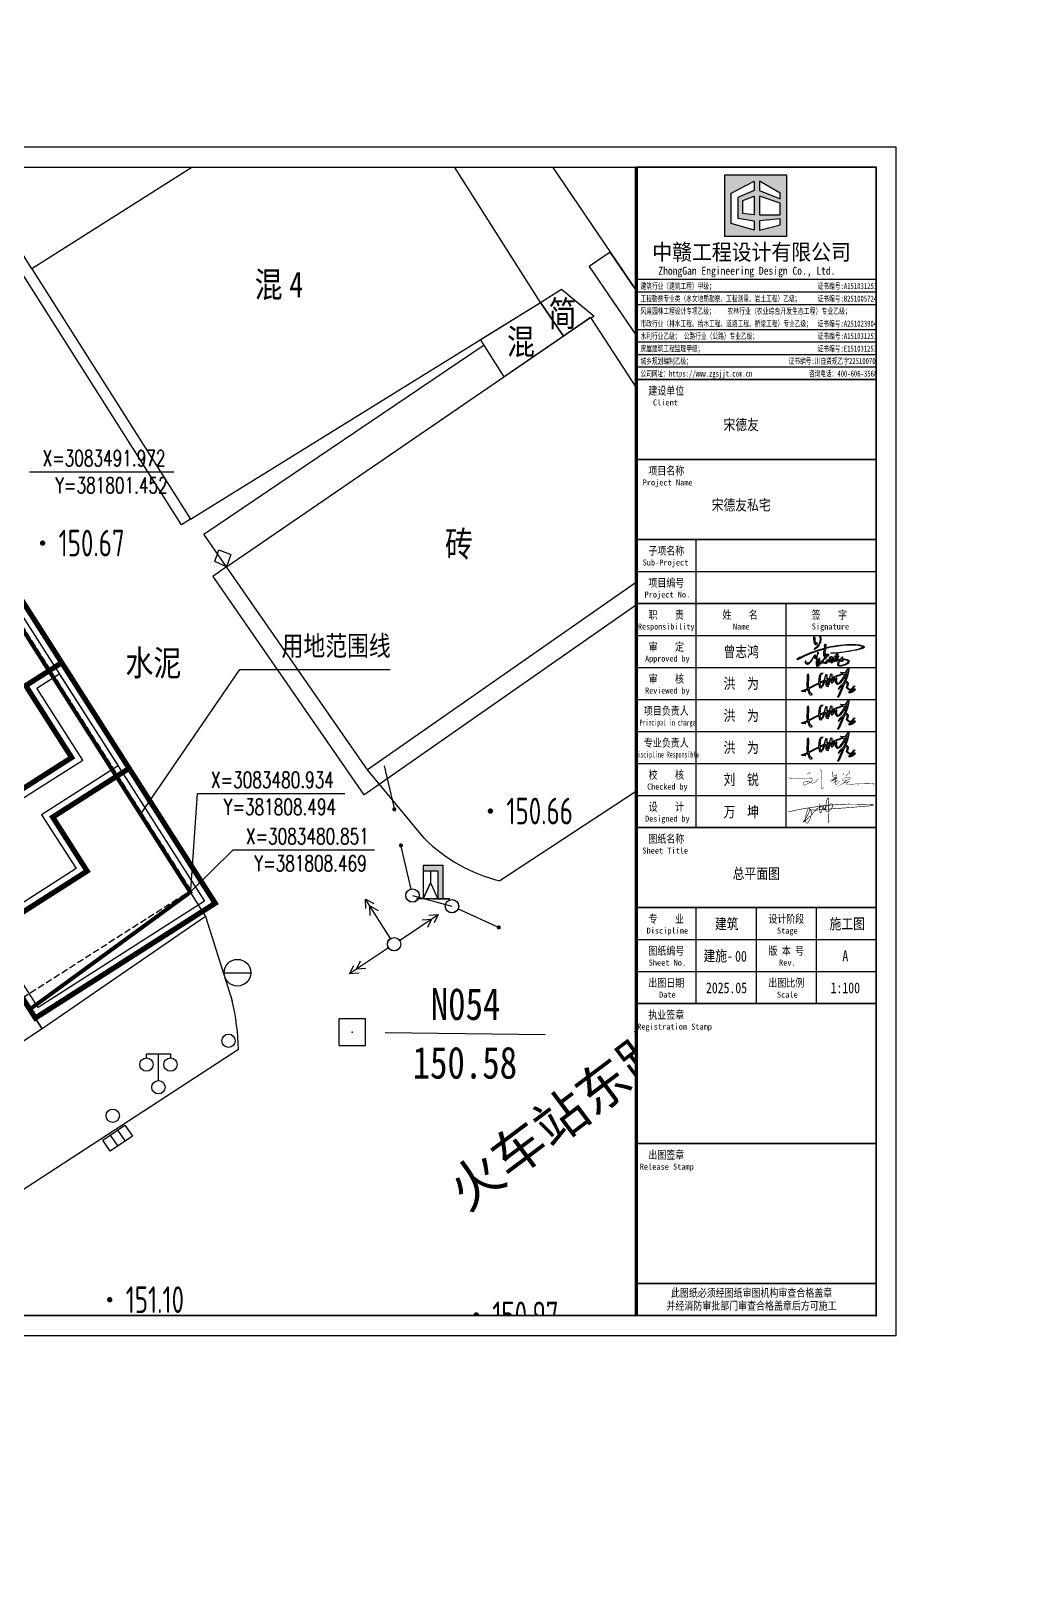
# Model space of a CAD drawing. Extents: x 522289 to 1051641, y 88514 to 354674.
# Drawn here: x 832480 to 869252, y 267593 to 325308 of the extents above; entities that cross this region are included whole.
import ezdxf
from ezdxf.enums import TextEntityAlignment as Align
from ezdxf.xclip import XClip

# ---------------------------------------------------------------- set-up
doc = ezdxf.new("R2010")
doc.units = 0
doc.header["$LTSCALE"] = 1000
doc.header["$MEASUREMENT"] = 0
for name, pattern in [('DASH', [0.35, 0.25, -0.1]), ('GEN7A', [6875, 4750, -875, 375, -875]), ('X39', [3, 2.5, -0.5]), ('X5', [3, 2, -1])]:
    doc.linetypes.add(name, pattern=pattern)
doc.layers.get('0').update_dxf_attribs({"linetype": 'CONTINUOUS'})
for name, color, linetype in [('_0', 7, 'CONTINUOUS'), ('DIM_COOR', 3, 'CONTINUOUS'), ('DLDW', 7, 'CONTINUOUS'), ('DLSS', 4, 'CONTINUOUS'), ('GCD', 1, 'CONTINUOUS'), ('GXYZ', 2, 'CONTINUOUS'), ('JMD', 7, 'CONTINUOUS'), ('KZD', 1, 'CONTINUOUS'), ('P-图框', 7, 'CONTINUOUS'), ('ZBTZ', 7, 'CONTINUOUS'), ('中赣LOGO', 7, 'CONTINUOUS'), ('图框字', 3, 'CONTINUOUS'), ('曾志鸿签名', 154, 'CONTINUOUS')]:
    doc.layers.add(name, color=color, linetype=linetype)
doc.layers.add('ASSIST', color=7, linetype='CONTINUOUS', plot=False)
doc.styles.add('_TCH_DIM', font='simplex.shx', dxfattribs={"bigfont": 'gbcbig.shx'})
doc.styles.add('HZ', font='NSimSun.ttf', dxfattribs={"width": 0.8})
doc.styles.get("Standard").update_dxf_attribs({"font": 'GBENOR', "bigfont": 'GBCBIG'})
doc.styles.add('STYLE-ARIAL', font='NSimSun.ttf')
doc.styles.add('图签', font='宋体.ttf', dxfattribs={"width": 0.66})
doc.styles.add('等线体', font='simhei_0.ttf')
doc.styles.add('黑体', font='simhei_0.ttf', dxfattribs={"height": 100})

# ---------------------------------------------------------------- blocks, each defined once
blk = doc.blocks.new('A$C4D6B4A49')
at = {"layer": '_0', "const_width": 200}
for points in [[(100, 564), (100, 14564), (8100, 14564), (8100, 564)], [(4700, 8064), (6500, 8064), (6500, 11264), (8100, 11264), (8100, 6564), (4700, 6564), (4700, 4164), (100, 4164), (100, 8064)]]:
    blk.add_lwpolyline(points, close=True, dxfattribs=at)
at = {"layer": '_0', "color": 8, "linetype": 'DASH'}
blk.add_lwpolyline([(7600, 1464), (7600, 14564), (100, 14564), (100, 1464)], close=True, dxfattribs=at)
at = {"layer": '_0'}
for points in [[(400, 844), (400, 14264), (7800, 14264), (7800, 844)], [(4700, 7764), (6800, 7764), (6800, 10964), (7800, 10964), (7800, 6864), (4400, 6864), (4400, 4464), (400, 4464), (400, 7764)]]:
    blk.add_lwpolyline(points, close=True, dxfattribs=at)
blk = doc.blocks.new('gc097')
for p, q in [((-0.9, 2.2), (-0.9, 2.5)), ((-0.9, 2.5), (0.9, 2.5)), ((0, 0.5), (0, 2.5)), ((0.9, 2.5), (0.9, 2.2))]:
    blk.add_line(p, q)
for centre in [(-0.9, 1.7), (0.9, 1.7), (0, 0)]:
    blk.add_circle(centre, 0.5)
blk = doc.blocks.new('gc170')
at = {"linetype": 'Continuous'}
blk.add_circle((0, 0), 0.5, dxfattribs=at)
blk = doc.blocks.new('GC200')
at = {"linetype": 'Continuous', "const_width": 0.2, "flags": 128}
blk.add_lwpolyline([(-0.1, 0, 1), (0.1, 0, 1)], format="xyb", close=True, dxfattribs=at)
blk = doc.blocks.new('A$C44EF30FA')
at = {"linetype": 'Continuous'}
blk.add_hatch(color=256, dxfattribs=at).paths.add_polyline_path([(-0.75, 2.5), (-0.75, 2.1), (0.35, 2.1), (0.35, 0), (0.75, 0), (0.75, 2.5)])
blk.add_lwpolyline([(-0.75, 2.5), (-0.75, 2.1), (0.35, 2.1), (0.35, 0), (0.75, 0), (0.75, 2.5)], close=True)
for points in [[(0, 0), (0.75, 0), (0.75, 2.5), (-0.75, 2.5), (-0.75, 0)], [(-0.2, 2.1), (-0.2, 1.2), (-0.75, 0), (-0.2, 1.2), (0.35, 0)], [(0, 0), (1.25, 0), (-1.25, 0)]]:
    blk.add_lwpolyline(points)
blk = doc.blocks.new('122')
at = {"color": 251, "linetype": 'Continuous'}
for p, q in [((381815.744, 3083485.592, 0.695), (381816.139, 3083483.887, 0.695)), ((381816.75, 3083480.972, 151.14), (381816.355, 3083482.677, 151.14)), ((381815.977, 3083479.117, 0.695), (381815.044, 3083480.598, 0.695)), ((381816.318, 3083479.045, 0.695), (381817.773, 3083480.017, 0.695)), ((381818.514, 3083480.226, 151.14), (381820.108, 3083479.503, 151.14)), ((381815.903, 3083478.767, 0.695), (381814.447, 3083477.795, 0.695))]:
    blk.add_line(p, q, dxfattribs=at)
at = {"color": 251}
for p, q in [((381809.739, 3083477.837, 151.149), (381810.739, 3083477.837, 151.149)), ((381815.036, 3083476.105, 151.276), (381814.036, 3083476.105, 151.276)), ((381814.036, 3083476.105, 151.276), (381814.036, 3083475.105, 151.276)), ((381815.036, 3083475.105, 151.276), (381815.036, 3083476.105, 151.276)), ((381814.036, 3083475.105, 151.276), (381815.036, 3083475.105, 151.276)), ((381805.191, 3083471.559, 151.175), (381806.02, 3083472.119, 151.175)), ((381805.742, 3083471.932, 151.175), (381806.022, 3083471.518, 151.175)), ((381806.02, 3083472.119, 151.175), (381806.3, 3083471.705, 151.175)), ((381805.471, 3083471.145, 151.175), (381805.191, 3083471.559, 151.175)), ((381805.469, 3083471.747, 151.175), (381805.749, 3083471.333, 151.175)), ((381806.3, 3083471.705, 151.175), (381805.471, 3083471.145, 151.175))]:
    blk.add_line(p, q, dxfattribs=at)
at = {"color": 251, "linetype": 'Continuous', "const_width": 0.075, "flags": 128}
for points in [[(381816.113, 3083483.997, 1), (381816.13, 3083483.924, 1)], [(381816.38, 3083482.567, 1), (381816.363, 3083482.641, 1)], [(381820.005, 3083479.55, 1), (381820.074, 3083479.519, 1)]]:
    blk.add_lwpolyline(points, format="xyb", close=True, dxfattribs=at)
at = {"color": 251, "linetype": 'Continuous', "flags": 128}
for points in [[(381815.058, 3083480.245), (381815.044, 3083480.598), (381815.357, 3083480.433)], [(381815.222, 3083479.984), (381815.209, 3083480.337), (381815.521, 3083480.173)], [(381817.42, 3083479.994), (381817.773, 3083480.017), (381817.617, 3083479.7)], [(381817.164, 3083479.823), (381817.517, 3083479.846), (381817.361, 3083479.529)], [(381815.056, 3083477.989), (381814.703, 3083477.966), (381814.86, 3083478.283)], [(381814.8, 3083477.818), (381814.447, 3083477.795), (381814.604, 3083478.112)]]:
    blk.add_lwpolyline(points, dxfattribs=at)
at = {"color": 251, "linetype": 'Continuous'}
for centre in [(381816.806, 3083480.729, 151.14), (381818.286, 3083480.329, 151.14), (381816.111, 3083478.906, 0.695), (381816.116, 3083478.904, 151.159)]:
    blk.add_circle(centre, 0.25, dxfattribs=at)
at = {"color": 251}
blk.add_circle((381810.239, 3083477.837, 151.149), 0.5, dxfattribs=at)
at = {"color": 251, "linetype": 'Continuous'}
for centre in [(381816.801, 3083480.73), (381818.281, 3083480.331)]:
    blk.add_ellipse(centre, major_axis=(-0.177, 0.177), ratio=1, start_param=3.926991, end_param=10.210176, dxfattribs=at)
at = {"color": 251}
blk.add_point((381814.536, 3083475.605, 151.276), dxfattribs=at)
at = {"layer": 'ASSIST', "color": 251, "linetype": 'Continuous', "elevation": 150.445, "flags": 128}
blk.add_lwpolyline([(381816.801, 3083480.73), (381818.281, 3083480.331)], dxfattribs=at)
at = {"layer": 'DLSS', "color": 251, "linetype": 'Continuous'}
for p, q in [((381839.26, 3083493.885, 0.992), (381820.084, 3083481.277, 0.992)), ((381817.249, 3083482.863, 0.992), (381815.119, 3083485.447, 0.992)), ((381809.038, 3083479.948), (381810.038, 3083476.779)), ((381810.28, 3083474.952), (381757.699, 3083440.795))]:
    blk.add_line(p, q, dxfattribs=at)
for centre, radius, start, end in [((381821.587, 3083487.291, 0.992), 6.198, 225.59134, 255.97196), ((381801.733, 3083474.749), 8.55, 1.36302, 13.73609)]:
    blk.add_arc(centre, radius, start, end, dxfattribs=at)
at = {"layer": 'GXYZ', "color": 251, "linetype": 'Continuous'}
for p, q in [((381817.042, 3083480.665, 150.445), (381818.04, 3083480.396, 150.445)), ((381817.043, 3083480.665), (381818.04, 3083480.396))]:
    blk.add_line(p, q, dxfattribs=at)
at = {"layer": 'JMD', "color": 251, "linetype": 'Continuous', "flags": 128}
blk.add_lwpolyline([(381812.874, 3083540.941), (381803.925, 3083534.898), (381830.931, 3083494.91), (381839.146, 3083500.493), (381836.932, 3083503.752), (381837.656, 3083504.245)], close=True, dxfattribs=at)
at = {"layer": 'JMD', "color": 251, "linetype": 'Continuous', "elevation": 0.992, "flags": 128}
for points in [[(381798.598, 3083510.438), (381811.739, 3083518.531), (381813.772, 3083515.354), (381800.673, 3083507.194)], [(381800.673, 3083507.194), (381813.748, 3083515.34), (381815.555, 3083512.492), (381802.524, 3083504.223)], [(381802.524, 3083504.223), (381808.481, 3083494.834), (381821.599, 3083502.967), (381815.555, 3083512.492)], [(381821.599, 3083502.967), (381822.39, 3083503.457), (381823.613, 3083502.446), (381823.501, 3083502.373), (381823.486, 3083502.395), (381822.467, 3083501.698)], [(381820.244, 3083500.177), (381819.359, 3083501.578), (381821.599, 3083502.967), (381822.467, 3083501.698)], [(381828.452, 3083494.747), (381815.119, 3083485.447), (381809.831, 3083493.054), (381823.486, 3083502.395)], [(381809.831, 3083493.054), (381809.396, 3083493.254), (381809.541, 3083493.696), (381809.99, 3083493.514)]]:
    blk.add_lwpolyline(points, close=True, dxfattribs=at)
at = {"layer": 'JMD', "color": 251, "linetype": 'X5', "flags": 128}
for points in [[(381808.481, 3083494.834), (381808.141, 3083494.623), (381794.161, 3083516.664)], [(381809.831, 3083493.054), (381809.314, 3083492.696), (381814.978, 3083484.502), (381828.443, 3083493.913)], [(381808.469, 3083480.851), (381809.038, 3083479.948), (381802.911, 3083475.729), (381802.443, 3083476.475)], [(381802.443, 3083476.475), (381802.911, 3083475.729), (381784.578, 3083463.636), (381783.984, 3083464.582)]]:
    blk.add_lwpolyline(points, dxfattribs=at)
at = {"layer": 'JMD', "color": 251, "linetype": 'X39', "flags": 128}
blk.add_lwpolyline([(381824.217, 3083504.851), (381823.429, 3083504.318), (381826.193, 3083500.259), (381825.351, 3083499.686), (381829.34, 3083493.83), (381830.931, 3083494.91)], close=True, dxfattribs=at)
at = {"layer": 'JMD', "color": 251, "linetype": 'X5', "elevation": 0.992, "flags": 128}
blk.add_lwpolyline([(381809.831, 3083493.054), (381808.978, 3083494.281), (381819.488, 3083501.374)], dxfattribs=at)
at = {"layer": 'KZD', "color": 251, "linetype": 'Continuous'}
blk.add_line((381815.781, 3083475.592, 0.695), (381821.782, 3083475.518, 0.695), dxfattribs=at)
at = {"color": 251, "linetype": 'Continuous', "xscale": 0.5, "yscale": 0.5}
blk.add_blockref('A$C44EF30FA', (381817.574, 3083480.6, 0.695), dxfattribs=at)
at = {"layer": 'DLDW', "color": 251, "linetype": 'Continuous', "xscale": 0.5, "yscale": 0.5}
blk.add_blockref('gc097', (381807.276, 3083473.541, 0.695), dxfattribs=at)
at = {"layer": 'GCD', "color": 251, "linetype": 'Continuous'}
ref = blk.add_blockref('GC200', (381802.931, 3083493.943, 150.671), dxfattribs=dict(at, xscale=0.5, yscale=0.5, zscale=0.5))
ref.add_attrib('height', '150.67', dxfattribs={"linetype": 'Continuous', "height": 1, "width": 0.8}).set_placement((381803.531, 3083493.943, 150.671), align=Align.MIDDLE_LEFT)
ref = blk.add_blockref('GC200', (381819.727, 3083483.896, 150.66), dxfattribs=dict(at, xscale=0.5, yscale=0.5, zscale=0.5))
ref.add_attrib('height', '150.66', dxfattribs={"linetype": 'Continuous', "height": 1, "width": 0.8}).set_placement((381820.327, 3083483.896, 150.66), align=Align.MIDDLE_LEFT)
ref = blk.add_blockref('GC200', (381805.448, 3083465.578, 151.1), dxfattribs=dict(at, xscale=0.5, yscale=0.5, zscale=0.5))
ref.add_attrib('height', '151.10', dxfattribs={"linetype": 'Continuous', "height": 1, "width": 0.8}).set_placement((381806.048, 3083465.578, 151.1), align=Align.MIDDLE_LEFT)
ref = blk.add_blockref('GC200', (381819.199, 3083465.006, 150.968), dxfattribs=dict(at, xscale=0.5, yscale=0.5, zscale=0.5))
ref.add_attrib('height', '150.97', dxfattribs={"linetype": 'Continuous', "height": 1, "width": 0.8}).set_placement((381819.799, 3083465.006, 150.968), align=Align.MIDDLE_LEFT)
at = {"layer": 'ZBTZ', "color": 251, "linetype": 'Continuous', "xscale": 0.5000000000775056, "yscale": 0.5000000000775056, "zscale": 0.5000000000775056, "rotation": 213.6455488050855}
for p in [(381809.903, 3083475.284, 0.695), (381805.559, 3083472.474, 0.695)]:
    blk.add_blockref('gc170', p, dxfattribs=at)
at = {"layer": 'DLSS', "color": 251, "linetype": 'Continuous', "style": 'HZ', "width": 0.8}
for s, p in [('混', (381811.931, 3083503.639)), ('混', (381821.395, 3083501.497)), ('砖', (381819.072, 3083493.91))]:
    blk.add_text(s, height=0.96, dxfattribs=at).set_placement(p, align=Align.MIDDLE_RIGHT)
blk.add_text('4', height=0.96, dxfattribs=at).set_placement((381812.181, 3083503.639), align=Align.MIDDLE_LEFT)
for s, p in [('简', (381822.43, 3083502.566)), ('水泥', (381807.086, 3083489.465, 54.303))]:
    blk.add_text(s, height=0.96, dxfattribs=at).set_placement(p, align=Align.MIDDLE)
at = {"layer": 'DLSS', "color": 251, "linetype": 'Continuous', "style": '等线体'}
blk.add_text('火车站东路', height=1.45, rotation=36.88219, dxfattribs=at).set_placement((381822.34, 3083472.428, 150.841), align=Align.MIDDLE)
at = {"layer": 'KZD', "color": 251, "linetype": 'Continuous', "style": 'HZ', "width": 0.8}
for s, p in [('N054', (381818.795, 3083476.655, 0.695)), ('150.58', (381818.768, 3083474.455, 0.695))]:
    blk.add_text(s, height=1.2, dxfattribs=at).set_placement(p, align=Align.MIDDLE)
blk = doc.blocks.new('中赣设计')
at = {"layer": '中赣LOGO'}
h = blk.add_hatch(color=256, dxfattribs=at)
h.dxf.hatch_style = 1
h.paths.add_polyline_path([(355563.01, 340.95), (355563.01, 319.81), (355584.16, 319.81), (355584.16, 340.95)])
h.paths.add_polyline_path([(355581.97, 334.69), (355581.97, 332.68), (355574.81, 335.58), (355574.81, 338.73)], flags=16)
h.paths.add_polyline_path([(355581.97, 331.28), (355581.97, 327.26), (355574.81, 327.26), (355574.81, 333.64)], flags=16)
h.paths.add_polyline_path([(355573.04, 335.58), (355567.39, 333.12), (355567.39, 326.13), (355573.08, 325.21), (355573.08, 321.94), (355565.12, 324.21), (355565.12, 334.7), (355573.04, 338.73)], flags=16)
h.paths.add_polyline_path([(355573.08, 333.64), (355573.08, 327.26), (355569.1, 327.7), (355569.1, 332.14)], flags=16)
h.paths.add_polyline_path([(355581.97, 325.85), (355581.97, 323.77), (355574.81, 321.94), (355574.81, 325.21)], flags=16)
blk.add_lwpolyline([(355563.01, 340.95), (355584.16, 340.95), (355584.16, 319.81), (355563.01, 319.81)], close=True, dxfattribs=at)
for points in [[(355573.04, 338.73), (355573.04, 335.58), (355567.39, 333.12), (355567.39, 326.13), (355573.08, 325.21), (355573.08, 321.94), (355565.12, 324.21), (355565.12, 334.7), (355573.04, 338.73)], [(355574.81, 338.73), (355574.81, 335.58), (355581.97, 332.68), (355581.97, 334.69), (355574.81, 338.73)], [(355573.08, 333.64), (355573.08, 327.26), (355569.1, 327.7), (355569.1, 332.14), (355573.08, 333.64)], [(355574.81, 333.64), (355574.81, 327.26), (355581.97, 327.26), (355581.97, 331.28), (355574.81, 333.64)], [(355574.81, 325.21), (355574.81, 321.94), (355581.97, 323.77), (355581.97, 325.85), (355574.81, 325.21)]]:
    blk.add_lwpolyline(points, dxfattribs=at)
blk = doc.blocks.new('A$C0910a4f4')
at = {"layer": '曾志鸿签名'}
h = blk.add_hatch(color=7, dxfattribs=at)
h.paths.add_polyline_path([(376, 80), (328, 72), (275, 63), (219, 54), (156, 40), (103, 25), (85, 23), (91, 75), (92, 103), (89, 112), (81, 114), (75, 114), (72, 110), (61, 76), (57, 64), (63, 65), (70, 80), (70, 61), (65, 35), (61, 18), (0, 0), (-54, -19), (-128, -43), (-210, -70), (-324, -113), (-417, -153), (-504, -193), (-534, -208), (-550, -215), (-538, -199), (-561, -211), (-582, -219), (-597, -232), (-612, -243), (-624, -252), (-625, -260), (-616, -269), (-606, -269), (-599, -267), (-580, -257), (-533, -234), (-459, -197), (-380, -158), (-303, -126), (-195, -88), (-124, -60), (-64, -41), (-34, -32), (18, -16), (60, -6), (55, -38), (48, -85), (44, -135), (42, -160), (41, -174), (51, -187), (56, -191), (70, -192), (86, -192), (96, -189), (74, -217), (43, -257), (22, -286), (-10, -330), (-24, -344), (-27, -350), (-31, -359), (-34, -361), (-37, -366), (-38, -372), (-41, -377), (-40, -380), (-38, -381), (-32, -381), (-29, -380), (-27, -376), (-25, -371), (-19, -367), (-16, -365), (-11, -358), (-6, -353), (-2, -349), (6, -351), (14, -353), (25, -355), (38, -359), (51, -364), (79, -369), (90, -369), (104, -370), (108, -368), (112, -362), (116, -354), (121, -343), (126, -327), (137, -307), (141, -303), (146, -305), (151, -309), (155, -315), (164, -323), (169, -329), (174, -333), (177, -335), (183, -335), (186, -330), (193, -322), (207, -311), (214, -306), (218, -300), (225, -285), (228, -275), (225, -268), (221, -268), (213, -273), (210, -278), (207, -286), (206, -291), (202, -297), (194, -301), (189, -294), (188, -288), (190, -278), (192, -267), (195, -258), (200, -247), (205, -235), (207, -230), (210, -222), (214, -217), (217, -212), (224, -208), (231, -205), (236, -204), (246, -210), (249, -213), (254, -218), (257, -222), (257, -226), (259, -242), (248, -255), (243, -278), (235, -293), (235, -301), (237, -334), (237, -344), (228, -339), (227, -345), (232, -357), (236, -362), (242, -362), (245, -354), (267, -315), (271, -303), (277, -287), (281, -270), (298, -236), (297, -257), (294, -274), (291, -293), (288, -308), (289, -316), (293, -324), (300, -326), (303, -326), (307, -320), (323, -284), (331, -254), (346, -214), (351, -201), (354, -191), (355, -188), (358, -181), (360, -179), (359, -185), (357, -189), (358, -193), (357, -196), (360, -199), (362, -202), (367, -205), (372, -205), (377, -204), (380, -202), (383, -197), (387, -195), (388, -198), (386, -202), (385, -205), (381, -212), (380, -217), (376, -220), (370, -222), (369, -226), (367, -233), (365, -236), (362, -239), (360, -245), (359, -251), (361, -256), (363, -260), (360, -271), (356, -280), (352, -288), (348, -296), (343, -303), (342, -310), (345, -315), (349, -318), (352, -320), (361, -319), (365, -317), (367, -314), (387, -303), (400, -297), (413, -292), (433, -286), (446, -283), (450, -283), (441, -293), (436, -301), (423, -317), (411, -334), (406, -342), (394, -373), (390, -396), (390, -406), (396, -418), (406, -425), (419, -430), (433, -434), (443, -435), (470, -433), (512, -423), (554, -412), (586, -401), (616, -388), (642, -376), (660, -356), (663, -347), (673, -329), (677, -315), (678, -310), (678, -306), (675, -300), (658, -284), (631, -269), (597, -259), (575, -256), (546, -252), (520, -255), (502, -258), (501, -252), (506, -234), (509, -210), (509, -202), (503, -199), (500, -205), (499, -213), (494, -216), (492, -217), (489, -220), (479, -242), (471, -260), (462, -260), (452, -263), (445, -264), (438, -266), (415, -270), (398, -276), (388, -279), (382, -281), (380, -279), (382, -274), (386, -266), (392, -249), (396, -234), (404, -217), (410, -201), (412, -191), (411, -185), (405, -179), (402, -177), (397, -176), (388, -177), (385, -177), (386, -173), (391, -156), (392, -147), (392, -142), (392, -134), (390, -132), (388, -130), (385, -128), (381, -127), (378, -127), (371, -133), (355, -158), (344, -178), (339, -187), (334, -193), (334, -190), (334, -187), (332, -185), (328, -182), (326, -181), (321, -180), (318, -181), (315, -183), (300, -201), (287, -220), (270, -253), (259, -284), (252, -306), (248, -308), (247, -305), (247, -301), (251, -288), (253, -276), (259, -260), (265, -251), (271, -234), (270, -219), (261, -208), (251, -199), (238, -193), (224, -195), (208, -202), (199, -209), (189, -231), (176, -287), (174, -301), (168, -305), (162, -302), (153, -289), (152, -284), (151, -277), (147, -274), (140, -275), (133, -278), (117, -298), (96, -329), (90, -345), (89, -352), (85, -356), (78, -355), (65, -347), (52, -339), (40, -332), (25, -332), (11, -334), (20, -320), (39, -287), (74, -248), (104, -217), (141, -187), (161, -167), (172, -151), (169, -147), (162, -144), (157, -144), (151, -147), (146, -147), (152, -141), (153, -135), (151, -130), (137, -132), (120, -135), (102, -135), (86, -134), (75, -128), (68, -118), (83, 6), (95, 9), (212, 36), (303, 52), (399, 67), (522, 81), (615, 90), (706, 91), (816, 89), (922, 78), (1008, 60), (1018, 55), (1024, 47), (1017, 38), (927, -3), (854, -21), (785, -35), (674, -54), (556, -73), (459, -87), (339, -100), (235, -104), (215, -106), (229, -112), (267, -111), (297, -109), (353, -108), (424, -100), (544, -85), (666, -67), (785, -45), (850, -32), (909, -20), (951, -11), (981, -3), (1013, 7), (1043, 27), (1053, 38), (1049, 51), (1041, 63), (1018, 73), (938, 95), (839, 104), (694, 111), (608, 107), (458, 94)])
h.paths.add_polyline_path([(547, -273), (554, -273), (586, -276), (597, -278), (622, -284), (637, -291), (645, -299), (650, -308), (652, -318), (644, -326), (633, -346), (614, -365), (595, -376), (562, -390), (475, -411), (430, -415), (416, -412), (412, -406), (411, -397), (411, -381), (412, -366), (414, -359), (423, -339), (432, -327), (435, -317), (448, -303), (457, -309), (466, -309), (472, -308), (478, -306), (486, -301), (491, -294), (501, -287), (507, -285), (506, -289), (499, -296), (489, -305), (481, -314), (479, -319), (484, -321), (492, -316), (502, -313), (519, -300), (533, -286)], flags=16)
h.paths.add_polyline_path([(135, -144), (137, -149), (130, -154), (123, -157), (106, -163), (88, -169), (76, -171), (66, -167), (65, -162), (62, -155), (66, -137), (70, -140), (74, -142), (80, -145), (92, -145), (109, -145), (117, -144), (126, -144)], flags=16)
h = blk.add_hatch(color=7, dxfattribs=at)
h.paths.add_polyline_path([(-51, 212), (-54, 195), (-60, 174), (-66, 156), (-76, 126), (-98, 90), (-113, 71), (-132, 50), (-151, 31), (-170, 16), (-183, 9), (-193, 1), (-198, -4), (-198, -7), (-191, -7), (-168, 3), (-151, 13), (-136, 24), (-105, 51), (-79, 77), (-66, 100), (-52, 131), (-41, 156), (-34, 179), (-29, 204), (-25, 226), (-25, 246), (-26, 265), (-29, 287), (-36, 304), (-41, 311), (-45, 314), (-49, 314), (-55, 312), (-55, 309), (-58, 309), (-62, 310), (-63, 307), (-62, 303), (-62, 300), (-60, 296), (-57, 295), (-54, 297), (-53, 292), (-51, 269), (-48, 255), (-48, 239), (-49, 224)])
h.paths.add_polyline_path([(-205, 235), (-201, 206), (-196, 178), (-188, 148), (-187, 137), (-177, 114), (-173, 104), (-167, 98), (-157, 95), (-151, 95), (-145, 100), (-135, 117), (-128, 142), (-125, 154), (-131, 156), (-133, 152), (-137, 142), (-146, 132), (-150, 123), (-155, 118), (-159, 118), (-162, 129), (-168, 152), (-177, 187), (-180, 231), (-180, 250), (-182, 274), (-188, 296), (-193, 301), (-199, 300), (-205, 299), (-210, 294), (-208, 277), (-206, 253)])
h = blk.add_hatch(color=7, dxfattribs=at)
h.paths.add_polyline_path([(-142, -399), (-138, -409), (-138, -432), (-137, -437), (-134, -440), (-125, -437), (-124, -433), (-125, -427), (-115, -421), (-105, -428), (-94, -430), (-81, -428), (-76, -419), (-73, -410), (-64, -384), (-51, -310), (-54, -273), (-56, -253), (-63, -247), (-75, -243), (-84, -249), (-90, -257), (-99, -269), (-107, -281), (-112, -292), (-116, -307), (-121, -320), (-125, -328), (-128, -318), (-128, -303), (-126, -286), (-123, -278), (-123, -262), (-122, -244), (-122, -231), (-121, -220), (-119, -191), (-116, -178), (-114, -170), (-104, -137), (-92, -118), (-90, -109), (-92, -99), (-100, -94), (-104, -92), (-110, -94), (-113, -104), (-116, -130), (-122, -156), (-129, -172), (-138, -194), (-145, -211), (-158, -225), (-165, -220), (-165, -210), (-168, -197), (-168, -187), (-167, -171), (-167, -157), (-173, -157), (-179, -159), (-188, -172), (-196, -180), (-211, -195), (-229, -225), (-255, -269), (-268, -286), (-274, -287), (-284, -302), (-301, -324), (-310, -331), (-317, -337), (-328, -348), (-340, -356), (-352, -364), (-369, -362), (-384, -358), (-392, -347), (-398, -334), (-402, -323), (-406, -315), (-409, -311), (-417, -306), (-422, -306), (-426, -323), (-422, -347), (-413, -363), (-408, -372), (-400, -377), (-369, -387), (-354, -384), (-338, -377), (-313, -361), (-304, -352), (-265, -303), (-249, -276), (-230, -243), (-220, -226), (-203, -201), (-193, -185), (-185, -179), (-185, -197), (-186, -210), (-186, -226), (-179, -235), (-174, -242), (-167, -248), (-158, -244), (-148, -233), (-142, -220), (-138, -218), (-143, -279), (-146, -324), (-145, -349), (-144, -379)])
h.paths.add_polyline_path([(-124, -406), (-116, -396), (-114, -405), (-117, -413), (-123, -414)], flags=16)
h.paths.add_polyline_path([(-117, -389), (-120, -378), (-117, -362), (-106, -310), (-87, -285), (-90, -298), (-96, -318), (-103, -342), (-111, -373)], flags=16)
h.paths.add_polyline_path([(-96, -390), (-86, -396), (-81, -399), (-89, -419), (-96, -419), (-106, -411)], flags=16)
h.paths.add_polyline_path([(-91, -367), (-93, -359), (-93, -349), (-88, -340), (-77, -328), (-77, -333), (-78, -344), (-80, -351), (-83, -365), (-85, -370)], flags=16)
h.paths.add_polyline_path([(-87, -316), (-88, -307), (-84, -291), (-77, -271), (-73, -277), (-72, -295), (-78, -311)], flags=16)
at = {"layer": '曾志鸿签名', "color": 7}
for points in [[(-538, -199), (-550, -215), (-534, -208), (-504, -193), (-417, -153), (-324, -113), (-210, -70), (-128, -43), (-54, -19), (0, 0), (61, 18), (65, 35), (70, 61), (70, 80), (63, 65), (57, 64), (61, 76), (72, 110), (75, 114), (81, 114), (89, 112), (92, 103), (91, 75), (85, 23), (103, 25), (156, 40), (219, 54), (275, 63), (328, 72), (376, 80), (458, 94), (608, 107), (694, 111), (839, 104), (938, 95), (1018, 73), (1041, 63), (1049, 51), (1053, 38), (1043, 27), (1013, 7), (981, -3), (951, -11), (909, -20), (850, -32), (785, -45), (666, -67), (544, -85), (424, -100), (353, -108), (297, -109), (267, -111), (229, -112), (215, -106), (235, -104), (339, -100), (459, -87), (556, -73), (674, -54), (785, -35), (854, -21), (927, -3), (1017, 38), (1024, 47), (1018, 55), (1008, 60), (922, 78), (816, 89), (706, 91), (615, 90), (522, 81), (399, 67), (303, 52), (212, 36), (95, 9), (83, 6), (68, -118), (75, -128), (86, -134), (102, -135), (120, -135), (137, -132), (151, -130), (151, -130), (153, -135), (152, -141), (146, -147), (151, -147), (157, -144), (162, -144), (169, -147), (172, -151), (161, -167), (141, -187), (104, -217), (74, -248), (39, -287), (20, -320), (11, -334), (25, -332), (40, -332), (52, -339), (65, -347), (78, -355), (85, -356), (89, -352), (90, -345), (96, -329), (117, -298), (133, -278), (140, -275), (147, -274), (151, -277), (152, -284), (153, -289), (162, -302), (168, -305), (174, -301), (176, -287), (189, -231), (199, -209), (208, -202), (224, -195), (238, -193), (251, -199), (261, -208), (270, -219), (271, -234), (265, -251), (259, -260)], [(-188, 296), (-182, 274), (-180, 250), (-180, 231), (-177, 187), (-168, 152), (-162, 129), (-159, 118), (-155, 118), (-150, 123), (-146, 132), (-137, 142), (-133, 152), (-131, 156), (-125, 154), (-128, 142), (-135, 117), (-145, 100), (-151, 95), (-157, 95), (-167, 98), (-173, 104), (-177, 114), (-187, 137), (-188, 148), (-196, 178), (-201, 206), (-205, 235), (-206, 253), (-208, 277), (-210, 294), (-205, 299), (-199, 300), (-193, 301), (-188, 296), (-188, 296)], [(-57, 295), (-54, 297), (-53, 292), (-51, 269), (-48, 255), (-48, 239), (-49, 224), (-51, 212), (-54, 195), (-60, 174), (-66, 156), (-76, 126), (-98, 90), (-113, 71), (-132, 50), (-151, 31), (-170, 16), (-183, 9), (-193, 1), (-198, -4), (-198, -7), (-191, -7), (-168, 3), (-151, 13), (-136, 24), (-105, 51), (-79, 77), (-66, 100), (-52, 131), (-41, 156), (-34, 179), (-29, 204), (-25, 226), (-25, 246), (-26, 265), (-29, 287), (-36, 304), (-41, 311), (-45, 314), (-49, 314), (-55, 312), (-55, 309), (-58, 309), (-62, 310), (-63, 307), (-62, 303), (-62, 300), (-60, 296), (-57, 295)], [(675, -300), (678, -306), (678, -310), (677, -315), (673, -329), (663, -347), (660, -356), (642, -376), (616, -388), (586, -401), (554, -412), (512, -423), (470, -433), (443, -435), (433, -434), (419, -430), (406, -425), (396, -418), (390, -406), (390, -396), (394, -373), (406, -342), (411, -334), (423, -317), (436, -301), (441, -293), (450, -283), (446, -283), (433, -286), (413, -292), (400, -297), (387, -303), (367, -314), (365, -317), (361, -319), (352, -320), (349, -318), (345, -315), (342, -310), (343, -303), (348, -296), (352, -288), (356, -280), (360, -271), (363, -260), (361, -256), (359, -251), (360, -245), (362, -239), (365, -236), (367, -233), (369, -226), (370, -222), (376, -220), (380, -217), (381, -212), (385, -205), (386, -202), (388, -198), (387, -195), (385, -196), (383, -198), (380, -202), (377, -204), (372, -205), (367, -205), (365, -204), (362, -202), (360, -199), (357, -196), (358, -193), (357, -189), (359, -185), (360, -179), (358, -181), (355, -188), (354, -191), (351, -201), (346, -214), (331, -254), (323, -284), (307, -320), (303, -326), (300, -326), (293, -324), (289, -316), (288, -308), (291, -293), (294, -274), (297, -257), (298, -236), (281, -270), (277, -287), (271, -303), (267, -315), (245, -354), (242, -362), (236, -362), (232, -357), (227, -345), (228, -339), (237, -344), (237, -334), (235, -301), (235, -293), (243, -278), (248, -255), (259, -242), (257, -226), (257, -222), (254, -218), (254, -218), (249, -213), (246, -210), (236, -204), (231, -205), (224, -208), (217, -212), (214, -217), (210, -222), (207, -230), (205, -235), (200, -247), (195, -258), (192, -267), (190, -278), (188, -288), (189, -294), (194, -301), (202, -297), (206, -291), (207, -286), (210, -278), (213, -273), (213, -273), (221, -268), (225, -268), (228, -275), (225, -285), (218, -300), (214, -306), (207, -311), (193, -322), (186, -330), (183, -335), (183, -335), (177, -335), (174, -333), (169, -329), (164, -323), (155, -315), (151, -309), (146, -305), (141, -303), (137, -307), (126, -327), (121, -343), (116, -354), (112, -362), (108, -368), (104, -370), (90, -369), (79, -369), (51, -364), (38, -359), (25, -355), (14, -353), (6, -351), (0, -350), (-3, -350), (-6, -353), (-11, -358), (-16, -365), (-19, -367), (-25, -371), (-27, -376), (-29, -380), (-32, -381), (-38, -381), (-40, -380), (-41, -377), (-38, -372), (-37, -366), (-34, -361), (-31, -359), (-27, -350), (-24, -344), (-10, -330), (22, -286), (43, -257), (74, -217), (96, -189), (86, -192), (70, -192), (56, -191), (51, -187), (41, -174), (42, -160), (44, -135), (48, -85), (55, -38), (60, -6), (60, -6), (18, -16), (-34, -32), (-64, -41), (-124, -60), (-195, -88), (-303, -126), (-380, -158), (-459, -197), (-533, -234), (-580, -257), (-599, -267), (-606, -269), (-616, -269), (-625, -260), (-624, -252), (-612, -243), (-597, -232), (-582, -219), (-561, -211), (-538, -199)], [(-422, -306), (-426, -323), (-422, -347), (-413, -363), (-408, -372), (-400, -377), (-369, -387), (-354, -384), (-338, -377), (-313, -361), (-304, -352), (-265, -303), (-249, -276), (-230, -243), (-220, -226), (-203, -201), (-195, -188), (-191, -184), (-185, -179), (-185, -197), (-186, -210), (-186, -226), (-179, -235), (-174, -242), (-167, -248), (-158, -244), (-148, -233), (-142, -220), (-138, -218), (-143, -279), (-146, -324)], [(-146, -324), (-145, -349), (-144, -379), (-142, -399), (-138, -409), (-138, -409), (-138, -432), (-137, -437), (-134, -440), (-125, -437), (-124, -433), (-125, -427), (-119, -423), (-111, -424), (-105, -428), (-94, -430), (-81, -428), (-76, -419), (-73, -410), (-64, -384), (-51, -310), (-54, -273), (-56, -253), (-63, -247), (-75, -243), (-84, -249), (-90, -257), (-99, -269), (-107, -281), (-112, -292), (-116, -307), (-121, -320), (-125, -328), (-125, -328), (-128, -318), (-128, -303), (-126, -286), (-123, -278), (-123, -262), (-122, -244), (-122, -231), (-121, -220), (-119, -191), (-116, -178), (-114, -170), (-104, -137), (-92, -118), (-90, -109), (-92, -99), (-100, -94), (-104, -92), (-110, -94), (-113, -104), (-116, -130), (-122, -156), (-129, -172), (-138, -194), (-145, -211), (-158, -225), (-158, -225), (-165, -220), (-165, -210), (-168, -197), (-168, -187), (-167, -171), (-167, -162), (-167, -157), (-173, -157), (-179, -159), (-179, -159), (-188, -172), (-196, -180), (-211, -195), (-229, -225), (-255, -269), (-268, -286), (-274, -287), (-284, -302), (-301, -324), (-310, -331), (-317, -337), (-328, -348), (-340, -356), (-349, -362), (-357, -364), (-369, -362), (-384, -358), (-392, -347), (-396, -338), (-400, -329), (-402, -323), (-406, -315), (-409, -311), (-417, -306), (-422, -306)], [(-106, -310), (-117, -362), (-120, -378), (-117, -389), (-111, -373), (-103, -342), (-96, -318), (-90, -298), (-87, -285), (-106, -310)], [(-93, -349), (-93, -359), (-91, -367), (-85, -370), (-83, -365), (-80, -351), (-78, -344), (-77, -333), (-77, -328), (-88, -340), (-93, -349)], [(-77, -271), (-84, -291), (-88, -307), (-87, -316), (-78, -311), (-72, -295), (-73, -277), (-77, -271)], [(66, -137), (62, -155), (65, -162), (66, -167), (76, -171), (88, -169), (106, -163), (123, -157), (130, -154), (137, -149), (135, -144), (126, -144), (117, -144), (109, -145), (92, -145), (80, -145), (74, -142), (70, -140), (66, -137)], [(259, -260), (253, -276), (251, -288), (247, -301), (247, -305), (248, -308), (252, -306), (259, -284), (270, -253), (287, -220), (300, -201), (315, -183), (318, -181), (321, -180), (326, -181), (328, -182), (332, -185), (334, -187), (334, -190), (334, -193), (339, -187), (344, -178), (355, -158), (371, -133), (378, -127), (381, -127), (385, -128), (388, -130), (390, -132), (392, -134), (392, -142), (392, -147), (391, -156), (386, -173), (385, -177), (388, -177), (397, -176), (402, -177), (405, -179), (411, -185), (412, -191), (410, -201), (404, -217), (396, -234), (392, -249), (386, -266), (382, -274), (380, -279), (382, -281), (388, -279), (398, -276), (415, -270), (438, -266), (445, -264), (452, -263), (462, -260), (468, -260), (471, -260), (479, -242), (489, -220), (492, -217), (494, -216), (499, -213), (500, -205), (503, -199), (509, -202), (509, -210), (506, -234), (501, -252), (502, -258), (520, -255), (546, -252), (575, -256), (597, -259), (631, -269), (658, -284), (675, -300)], [(448, -303), (435, -317), (432, -327), (423, -339), (414, -359), (412, -366), (411, -381), (411, -397), (412, -406), (416, -412), (430, -415), (475, -411), (562, -390), (595, -376), (614, -365), (633, -346), (644, -326), (652, -318), (650, -308), (645, -299), (637, -291), (622, -284), (597, -278), (586, -276), (554, -273), (547, -273), (533, -286), (519, -300), (502, -313), (492, -316), (484, -321), (479, -319), (481, -314), (489, -305), (499, -296), (506, -289), (507, -285), (501, -287), (491, -294), (486, -301), (478, -306), (472, -308), (466, -309), (457, -309), (448, -303), (448, -303)], [(-119, -399), (-124, -406), (-123, -411), (-122, -414), (-117, -413), (-114, -406), (-114, -403), (-115, -400), (-119, -399)], [(-96, -390), (-104, -406), (-105, -412), (-96, -419), (-89, -419), (-81, -399), (-86, -396), (-96, -390)]]:
    blk.add_lwpolyline(points, dxfattribs=at)
blk = doc.blocks.new('A$C00294823')
at = {"linetype": 'Continuous'}
h = blk.add_hatch(color=256, dxfattribs=at)
h.dxf.hatch_style = 1
h.paths.add_polyline_path([(219, 124), (206, 124.5), (206, 119), (151.2, 100.4), (150, 115), (146, 117), (140, 98), (129, 92), (125, 93), (125, 112), (122, 115), (120, 112), (114, 87), (90.9, 74.9), (93, 110), (98, 116), (103, 117), (107, 120), (97, 120), (94, 118), (88, 106), (86, 73), (35, 47), (32, 51), (33, 110), (35, 113), (31, 117), (29, 114), (28, 99), (27, 55), (29, 44), (19, 39), (2, 34), (0, 32), (1, 29), (17, 27), (18, 29), (12.2, 31.9), (30, 39), (39, 16), (43, 11), (49, 9), (51, 12), (48, 20), (40, 24), (35, 40), (38, 44), (86.7, 68.3), (88, 55), (91, 48), (95, 46), (97, 47), (105, 56), (114, 77), (118, 83), (121, 82), (122, 78), (122, 64), (124, 55), (128, 53), (133, 61), (141, 84), (142, 92), (145, 93), (147, 90), (149, 72), (152, 70), (156, 74), (162, 85), (166, 97), (169, 91), (169, 77), (172, 69), (178, 64), (186, 65), (195, 74), (214, 102), (220, 116), (225, 119), (226, 115), (223, 104), (211, 73), (191, 54), (183, 40), (183.8, 39.6), (203, 60), (204, 56), (191, 24), (179, 0), (182, 0), (192, 18), (212, 66), (218, 72), (224, 74), (228, 69), (224, 48), (230, 40), (242, 35), (235, 24), (237, 22), (246, 23), (259, 29), (267, 38), (267, 41), (265, 42), (254, 42), (267, 58), (261, 55), (247, 41), (238, 41), (229, 47), (229, 56), (232, 66), (232, 72), (225, 79), (218, 79), (228, 105), (236, 138), (235, 145), (233, 145)])
h.paths.add_polyline_path([(91, 63), (92, 70), (110.3, 78.6), (109, 72), (102, 59), (93.7, 50.7)], flags=16)
h.paths.add_polyline_path([(126, 68), (124.8, 85.9), (138.4, 90.5), (134, 74), (128, 62)], flags=16)
h.paths.add_polyline_path([(152, 82), (150.7, 96.2), (163.7, 99.4), (154, 80)], flags=16)
h.paths.add_polyline_path([(174, 76), (173, 95), (171, 102), (204, 114), (216.7, 116.3), (208, 99), (192, 77), (184, 69), (178, 69)], flags=16)
h.paths.add_polyline_path([(227, 125), (227, 128), (228, 126)], flags=16)
h.paths.add_polyline_path([(228, 127), (228, 129), (229, 128)], flags=16)
h.paths.add_polyline_path([(243, 28), (245, 32), (249, 36), (260.4, 36), (249, 28)], flags=16)
for points in [[(233, 145), (235, 145), (236, 138), (228, 105), (218, 79), (225, 79), (232, 72), (232, 66), (229, 56), (229, 47), (238, 41), (247, 41), (261, 55), (267, 58), (254, 42), (265, 42), (267, 41), (267, 38), (259, 29), (246, 23), (237, 22), (235, 24), (242, 35), (230, 40), (224, 48), (228, 69), (224, 74), (218, 72), (212, 66), (192, 18), (182, 0), (179, 0), (191, 24), (204, 56), (203, 60), (186, 42), (185, 39), (183, 40), (191, 54), (211, 73), (223, 104), (226, 115), (225, 119), (220, 116), (214, 102), (195, 74), (186, 65), (178, 64), (172, 69), (169, 77), (169, 91), (167, 95), (165, 94), (162, 85), (156, 74), (152, 70), (149, 72), (147, 90), (145, 93), (142, 92), (141, 84), (133, 61), (128, 53), (124, 55), (122, 64), (122, 78), (121, 82), (118, 83), (114, 77), (105, 56), (97, 47), (95, 46), (91, 48), (88, 55), (87, 65), (84, 67), (38, 44), (35, 40), (40, 24), (48, 20), (51, 12), (49, 9), (43, 11), (39, 16), (30, 39), (15, 33), (14, 31), (18, 29), (17, 27), (1, 29), (0, 32), (2, 34), (19, 39), (29, 44), (27, 55), (28, 99), (29, 114), (31, 117), (35, 113), (33, 110), (32, 51), (35, 47), (86, 73), (88, 106), (94, 118), (97, 120), (107, 120), (103, 117), (98, 116), (93, 110), (91, 77), (93, 76), (114, 87), (120, 112), (122, 115), (125, 112), (125, 93), (129, 92), (140, 98), (146, 117), (150, 115), (151, 103), (153, 101), (206, 119), (206, 122), (197, 123), (193, 125), (219, 124), (233, 145)], [(110, 77), (109, 78), (92, 70), (91, 63), (93, 54), (95, 52), (102, 59), (109, 72), (110, 77)], [(138, 89), (137, 90), (128, 87), (125, 83), (126, 68), (128, 62), (134, 74), (138, 89)], [(163, 98), (162, 99), (154, 97), (151, 93), (152, 82), (154, 80), (163, 98)], [(216, 115), (215, 116), (204, 114), (171, 102), (173, 95), (174, 76), (178, 69), (184, 69), (192, 77), (208, 99), (216, 115)], [(228, 126), (227, 128), (227, 125), (228, 126)], [(229, 128), (228, 129), (228, 127), (229, 128)], [(259, 35), (258, 36), (249, 36), (245, 32), (243, 28), (249, 28), (259, 35)]]:
    blk.add_lwpolyline(points, dxfattribs=at)
blk = doc.blocks.new('A$Ca6e7ed98')
at = {"layer": '图框字', "color": 0, "const_width": 15}
for points in [[(-901, -54), (-741, -17), (-568, 19), (-441, 40), (-356, 54), (-166, 80), (38, 108), (274, 128), (477, 141), (643, 146), (840, 144), (1015, 139), (1259, 133), (1270, 127), (1270, 121), (1255, 109), (732, 63), (633, 55), (87, 16), (-155, -2)], [(-219, -5), (-310, -3), (-354, 17), (-354, 17), (-311, -38), (-305, -117), (-342, -228), (-400, -331), (-414, -342), (-427, -340), (-445, -325), (-453, -306), (-457, -287), (-458, -260), (-457, -234), (-455, -202), (-451, -177), (-446, -145), (-438, -106), (-429, -74), (-420, -43), (-406, -4), (-395, 22), (-384, 41), (-378, 50), (-371, 52), (-362, 48), (-353, 35), (-355, -14), (-366, -53), (-378, -87), (-398, -130), (-426, -172), (-460, -226), (-480, -257), (-495, -278), (-505, -291), (-517, -307), (-517, -313), (-512, -313), (-448, -258), (-408, -223), (-379, -196), (-336, -161), (-293, -116), (-268, -87), (-245, -63), (-245, -63), (-212, -28), (-187, 1), (-170, 24), (-155, 38), (-132, 48), (-110, 54), (-79, 67), (-53, 81), (-60, 97), (-78, 104), (-94, 116), (-104, 131), (-101, 118), (-98, 102), (-95, 72), (-96, 26), (-96, -7), (-91, -46), (-87, -65), (-78, -76), (-67, -76), (-56, -59), (-47, -36), (-38, -2), (-16, 89), (-10, 112), (-7, 114), (-5, 112), (-4, 74), (-1, 34), (0, 0), (2, -6), (7, -9), (12, -7), (21, 27), (53, 62), (80, 91), (102, 113), (135, 135), (178, 151), (203, 154), (222, 147), (236, 131), (241, 110), (231, 79), (214, 50), (184, 9), (164, -12), (145, -29), (145, -29), (127, -42), (103, -51), (81, -49), (68, -40), (59, -22), (53, 32), (58, 100), (58, 100), (66, 150), (76, 202), (88, 252), (93, 267), (99, 283), (112, 299), (121, 301), (130, 296), (133, 278), (136, 240), (133, 87), (132, 38), (128, -66), (124, -166), (121, -260), (121, -308), (121, -308), (121, -308), (123, -336)], [(-219, -5), (-155, -2)]]:
    blk.add_lwpolyline(points, dxfattribs=at)
blk = doc.blocks.new('A$C885c171a')
at = {"layer": 'P-图框', "const_width": 10}
for points in [[(371, 206), (374, 204), (382, 198), (385, 186), (385, 164), (385, 147), (383, 126), (376, 89), (416, 104), (449, 117), (465, 124), (480, 127), (487, 127), (491, 129), (474, 102), (453, 76), (429, 58), (416, 44), (389, 20), (378, 15), (383, 18), (423, 42), (434, 53), (451, 64), (471, 75), (474, 75), (491, 69), (495, 67), (476, 44), (462, 35), (445, 24), (425, 4), (405, -9), (383, -18), (354, -27), (400, 4), (434, 29), (462, 38), (482, 49), (493, 55), (473, 27), (462, 13), (456, 5), (456, -7), (456, -11), (456, -26), (442, -46), (425, -62), (407, -67), (405, -71), (429, -56), (445, -46), (469, -35), (493, -26), (505, -16), (498, -16), (458, -38), (456, -26), (460, -2), (462, 31), (462, 53), (460, -11), (465, -36), (463, -55), (460, -74), (458, -92), (458, -107), (460, -120), (469, -120), (493, -102), (507, -82), (517, -75), (523, -68), (539, -60), (551, -49), (569, -36)], [(-724, 62), (-696, 51), (-678, 42), (-660, 35), (-634, 33), (-598, 33), (-574, 33), (-554, 33), (-519, 33), (-478, 38), (-419, 46), (-403, 46), (-361, 46), (-312, 46), (-284, 46), (-252, 46), (-230, 46), (-204, 47), (-186, 51), (-164, 51), (-157, 51), (-148, 49), (-131, 38), (-129, 25), (-129, 13), (-131, -2), (-131, -18), (-140, -35), (-146, -40), (-155, -49), (-182, -64), (-213, -78), (-242, -89), (-266, -104), (-288, -117), (-315, -126), (-337, -124), (-354, -100), (-355, -89), (-355, -71), (-343, -58), (-323, -44), (-301, -36), (-273, -33), (-253, -33), (-226, -33), (-210, -40), (-184, -53), (-166, -60), (-140, -73), (-133, -76), (-109, -78), (-98, -78), (-75, -64), (-60, -56), (-35, -42), (-22, -25), (-7, -9), (0, 0), (5, 9), (9, 20), (15, 27)], [(-209, 192), (-199, 192), (-189, 191), (-184, 187), (-175, 181), (-176, 173), (-185, 166), (-197, 162), (-211, 159), (-225, 158), (-242, 152), (-254, 149)], [(70, 271), (83, 259), (88, 249), (94, 233), (99, 213), (103, 193), (105, 166), (105, 140), (103, 106), (103, 82), (99, 38), (97, -18), (94, -64), (96, -106), (99, -140), (99, -158), (105, -188), (105, -208), (105, -215), (114, -222), (134, -213), (143, -198), (149, -184), (150, -177)], [(630, 39), (630, 33), (633, 23), (634, 11), (634, 1), (636, -7), (638, -11), (648, -12), (662, -12), (675, -10), (693, -10), (714, -8), (733, -7), (752, -1), (768, 5), (788, 11), (798, 17), (803, 21), (812, 35), (818, 42), (822, 52), (824, 61), (824, 65), (820, 69), (812, 70), (791, 70), (775, 68), (744, 61), (723, 56), (696, 53), (677, 49), (668, 47), (663, 46)], [(651, 174), (658, 161), (659, 159), (659, 157), (659, 153), (661, 149), (663, 143), (666, 127), (667, 123), (667, 121), (667, 118), (668, 115)], [(797, 230), (800, 228), (801, 226), (806, 222), (812, 218), (815, 213), (815, 206), (815, 201), (814, 195), (808, 186), (801, 179), (791, 172), (776, 160), (759, 146), (743, 130), (730, 114), (725, 109), (715, 102), (709, 97)], [(713, -9), (707, -15), (694, -35), (682, -47), (669, -61), (657, -76), (647, -84), (632, -92), (619, -100), (641, -88), (652, -83), (663, -76), (675, -70), (683, -69), (699, -67), (713, -63), (732, -58), (739, -55), (754, -52), (767, -46), (781, -43), (792, -38), (803, -32), (804, -33), (785, -45), (779, -49), (769, -52), (755, -64), (742, -80), (734, -99), (733, -106), (735, -109), (748, -109), (773, -109), (804, -109), (829, -109), (872, -107), (905, -104), (920, -102), (949, -98), (979, -98), (1026, -99), (1068, -96), (1122, -96), (1172, -92), (1203, -90), (1264, -90), (1310, -90), (1351, -86), (1379, -83), (1392, -83), (1410, -85), (1415, -86), (1423, -94), (1421, -103), (1411, -115), (1405, -120), (1396, -125), (1391, -127)]]:
    blk.add_lwpolyline(points, dxfattribs=at)
blk = doc.blocks.new('TQ1')
at = {"layer": 'P-图框'}
for p, q in [((841709, 197721), (841709, 204921)), ((840209, 204121), (846209, 204121)), ((843959, 197721), (843959, 203321)), ((840209, 202521), (846209, 202521)), ((840209, 201721), (846209, 201721)), ((840209, 200921), (846209, 200921)), ((840209, 200121), (846209, 200121)), ((840209, 199321), (846209, 199321)), ((840209, 198521), (846209, 198521)), ((841709, 193321), (841709, 195721)), ((843209, 195721), (843209, 193321)), ((844709, 195721), (844709, 193321)), ((840209, 194921), (846209, 194921)), ((840209, 194121), (846209, 194121))]:
    blk.add_line(p, q, dxfattribs=at)
for points in [[(804709, 185021), (846709, 185021), (846709, 214721), (804709, 214721)], [(840209, 214221), (840209, 185521), (846209, 185521), (846209, 214221)]]:
    blk.add_lwpolyline(points, close=True, dxfattribs=at)
at = {"layer": 'P-图框', "linetype": 'Continuous', "const_width": 40}
blk.add_lwpolyline([(807209, 185521), (846209, 185521), (846209, 214221), (807209, 214221)], close=True, dxfattribs=at)
at = {"layer": 'P-图框', "const_width": 80}
blk.add_lwpolyline([(840209, 185521), (840209, 214221)], dxfattribs=at)
at = {"layer": 'P-图框', "linetype": 'Continuous', "const_width": 40}
for points in [[(840209, 211421), (846209, 211421)], [(840209, 208921), (846209, 208921)], [(840209, 206921), (846209, 206921)], [(840209, 204921), (846209, 204921)], [(840209, 203321), (846209, 203321)], [(840209, 197721), (846209, 197721)], [(840209, 195721), (846209, 195721)], [(840209, 193321), (846209, 193321)], [(840209, 189821), (846209, 189821)], [(840209, 186321), (846209, 186321)]]:
    blk.add_lwpolyline(points, dxfattribs=at)
at = {"layer": 'P-图框', "linetype": 'Continuous'}
for points in [[(840209, 211109), (846209, 211109)], [(840209, 210796), (846209, 210796)], [(840209, 210171), (846209, 210171)], [(840209, 209859), (846209, 209859)], [(840209, 209546), (846209, 209546)], [(840209, 209234), (846209, 209234)]]:
    blk.add_lwpolyline(points, dxfattribs=at)
at = {"xscale": 5, "yscale": 5, "zscale": 5}
for p in [(844345, 200975), (844345, 200175), (844345, 199375)]:
    blk.add_blockref('A$C00294823', p, dxfattribs=at)
at = {"layer": 'P-图框'}
for name, p in [('A$C0910a4f4', (844853, 202188)), ('A$C885c171a', (844733, 198907))]:
    blk.add_blockref(name, p, dxfattribs=at)
at = {"layer": 'P-图框', "xscale": 0.9806248980000005, "yscale": 0.9806248980000005, "zscale": 0.9806248980000005}
blk.add_blockref('A$Ca6e7ed98', (844888, 198162), dxfattribs=at)
at = {"layer": '中赣LOGO', "xscale": 72.9, "yscale": 72.9, "zscale": 72.9}
blk.add_blockref('中赣设计', (-25078119, 189179), dxfattribs=at)
at = {"layer": 'P-图框'}
for s, height, style, width, p in [('中赣工程设计有限公司', 400, '黑体', 0.91, (840607, 211903)), ('ZhongGan Engineering Design Co., Ltd.', 200, 'STYLE-ARIAL', 0.88, (840759, 211537)), ('建筑行业（建筑工程）甲级；', 150, 'STYLE-ARIAL', 0.68, (840313, 211179)), ('证书编号:A151031253', 150, 'STYLE-ARIAL', 0.68, (844743, 211179)), ('工程勘察专业类（水文地质勘察、工程测量、岩土工程）乙级；', 150, 'STYLE-ARIAL', 0.68, (840313, 210866)), ('证书编号:B251005724', 150, 'STYLE-ARIAL', 0.68, (844743, 210866)), ('风景园林工程设计专项乙级；', 150, 'STYLE-ARIAL', 0.68, (840313, 210554)), ('农林行业（农业综合开发生态工程）专业乙级；', 150, 'STYLE-ARIAL', 0.7, (842485, 210554)), ('水利行业乙级； 公路行业（公路）专业乙级；', 150, 'STYLE-ARIAL', 0.68, (840313, 209929)), ('市政行业（排水工程、给水工程、道路工程、桥梁工程）专业乙级；', 150, 'STYLE-ARIAL', 0.68, (840313, 210241)), ('证书编号:A251023904', 150, 'STYLE-ARIAL', 0.68, (844743, 210241)), ('证书编号:A151031253', 150, 'STYLE-ARIAL', 0.68, (844743, 209929)), ('房屋建筑工程监理甲级；', 150, 'STYLE-ARIAL', 0.68, (840313, 209616)), ('证书编号:E151031253', 150, 'STYLE-ARIAL', 0.68, (844743, 209616)), ('城乡规划编制乙级；', 150, 'STYLE-ARIAL', 0.68, (840313, 209304)), ('证书编号:川自资规乙字22510070', 150, 'STYLE-ARIAL', 0.68, (844014, 209304)), ('公司网址：https://www.zgsjjt.com.cn', 150, 'STYLE-ARIAL', 0.68, (840313, 208991)), ('咨询电话：400-606-3568', 150, 'STYLE-ARIAL', 0.68, (844521, 208991))]:
    blk.add_text(s, height=height, dxfattribs=dict(at, style=style, width=width)).set_placement(p)
for s, height, style, width, p in [('建设单位', 200, '图签', 0.8, (840958, 208637)), ('Client', 150, 'STYLE-ARIAL', 0.97, (840936, 208344)), ('项目名称', 200, '图签', 0.8, (840958, 206637)), ('Project Name', 150, 'STYLE-ARIAL', 0.97, (840991, 206344)), ('子项名称', 200, '图签', 0.8, (840958, 204637)), ('Sub-Project', 150, 'STYLE-ARIAL', 0.97, (840938, 204344)), ('项目编号', 200, '图签', 0.8, (840958, 203837)), ('Project No.', 150, 'STYLE-ARIAL', 0.97, (840985, 203544)), ('职    责', 200, '图签', 0.8, (840958, 203037)), ('姓    名', 200, '图签', 0.8, (842804, 203037)), ('签    字', 200, '图签', 0.8, (845035, 203037)), ('Responsibility', 150, 'STYLE-ARIAL', 0.9, (840957, 202744)), ('Name', 150, 'STYLE-ARIAL', 0.97, (842832, 202744)), ('Signature', 150, 'STYLE-ARIAL', 0.97, (845062, 202744)), ('Approved by', 150, 'STYLE-ARIAL', 0.9, (840985, 201944)), ('审    定', 200, '图签', 0.8, (840958, 202237)), ('审    核', 200, '图签', 0.8, (840958, 201437)), ('Reviewed by', 150, 'STYLE-ARIAL', 0.9, (840985, 201144)), ('项目负责人', 200, '图签', 0.8, (840958, 200637)), ('Principal in charge', 150, 'STYLE-ARIAL', 0.6, (840990, 200344)), ('专业负责人', 200, '图签', 0.8, (840958, 199837)), ('Discipline Responsible', 150, 'STYLE-ARIAL', 0.6, (840971, 199544)), ('校    核', 200, '图签', 0.8, (840958, 199037)), ('Checked by', 150, 'STYLE-ARIAL', 0.9, (840985, 198744)), ('设    计', 200, '图签', 0.8, (840958, 198237)), ('Designed by', 150, 'STYLE-ARIAL', 0.9, (840985, 197944)), ('图纸名称', 200, '图签', 0.8, (840958, 197437)), ('Sheet Title', 150, 'STYLE-ARIAL', 0.97, (840931, 197144)), ('专    业', 200, '图签', 0.8, (840958, 195437)), ('设计阶段', 200, '图签', 0.8, (843958, 195437)), ('Discipline', 150, 'STYLE-ARIAL', 0.97, (840985, 195144)), ('Stage', 150, 'STYLE-ARIAL', 0.97, (843985, 195144)), ('图纸编号', 200, '图签', 0.8, (840958, 194637)), ('版 本 号', 200, '图签', 0.8, (843958, 194637)), ('Sheet No.', 150, 'STYLE-ARIAL', 0.97, (840985, 194344)), ('Rev.', 150, 'STYLE-ARIAL', 0.97, (843985, 194344)), ('出图日期', 200, '图签', 0.8, (840958, 193837)), ('出图比例', 200, '图签', 0.8, (843958, 193837)), ('Date', 150, 'STYLE-ARIAL', 0.97, (840985, 193544)), ('Scale', 150, 'STYLE-ARIAL', 0.97, (843985, 193544)), ('执业签章', 200, '图签', 0.8, (840958, 193037)), ('Registration Stamp', 150, 'STYLE-ARIAL', 0.97, (841165, 192744)), ('Release Stamp', 150, 'STYLE-ARIAL', 0.97, (840970, 189244)), ('出图签章', 200, '图签', 0.8, (840958, 189537)), ('并经消防审批部门审查合格盖章后方可施工', 200, '图签', 0.8, (843090, 185767)), ('此图纸必须经图纸审图机构审查合格盖章', 200, '图签', 0.8, (843090, 186089))]:
    blk.add_text(s, height=height, dxfattribs=dict(at, style=style, width=width)).set_placement(p, align=Align.MIDDLE_CENTER)
at = {"layer": 'P-图框', "color": 6, "style": '图签', "width": 0.8}
for s, p in [('宋德友', (842831, 207788)), ('宋德友私宅', (842831, 205780)), ('曾志鸿', (842831, 202113)), ('洪  为', (842831, 201320)), ('洪  为', (842831, 200520)), ('洪  为', (842831, 199720)), ('刘  锐', (842831, 198920)), ('万  坤', (842831, 198113)), ('建筑', (842468, 195313)), ('施工图', (845481, 195313)), ('建施-', (842256, 194513)), ('A', (845434, 194513)), ('2025.05', (842464, 193713)), ('1:100', (845434, 193713))]:
    blk.add_text(s, height=270, dxfattribs=at).set_placement(p, align=Align.MIDDLE_CENTER)

msp = doc.modelspace()

# ---------------------------------------------------------------- linework, layer by layer
at = {"linetype": 'Continuous', "elevation": 150129, "flags": 128}
msp.add_lwpolyline([(836601, 295925), (840316, 301366), (845955, 301366)], dxfattribs=at)
at = {"layer": 'DIM_COOR', "color": 3}
for p, q in [((832431, 308775), (837843, 308775)), ((838486, 293092), (838738, 296717)), ((838738, 296717), (844260, 296717)), ((838461, 293009), (840068, 294601)), ((840068, 294601), (845370, 294601))]:
    msp.add_line(p, q, dxfattribs=at)
at = {"layer": 'JMD', "color": 1, "linetype": 'GEN7A', "ltscale": 0.0001, "const_width": 150, "flags": 128}
msp.add_lwpolyline([(832443, 288621), (838461, 293009), (831388, 304095), (825121, 300096)], close=True, dxfattribs=at)

# ---------------------------------------------------------------- block references
ref = msp.add_blockref('122', (-380970008, -3083187842), dxfattribs=dict(xscale=1000, yscale=1000, zscale=1000))
XClip(ref).set_block_clipping_path([(381775.6996074108, 3083464.9797603586), (381825.1996074108, 3083508.0297603589)])
at = {"layer": '_0', "rotation": 32.53952303063356}
msp.add_blockref('A$C4D6B4A49', (832870, 287765), dxfattribs=at)
at = {"layer": 'P-图框', "xscale": 1.5, "yscale": 1.5, "zscale": 1.5}
msp.add_blockref('TQ1', (-405122, -1143), dxfattribs=at)

# ---------------------------------------------------------------- texts
at = {"linetype": 'Continuous', "style": 'HZ', "width": 0.8}
msp.add_text('用地范围线', height=750, dxfattribs=at).set_placement((843933, 302263, 150485), align=Align.MIDDLE)
at = {"layer": 'DIM_COOR', "color": 7, "style": '_TCH_DIM', "width": 0.705882}
for s, p in [('X=3083491.972', (832923, 308985)), ('Y=381801.452', (833403, 307970)), ('X=3083480.934', (839240, 296927)), ('Y=381808.494', (839720, 295912)), ('X=3083480.851', (840550, 294811)), ('Y=381808.469', (840870, 293796))]:
    msp.add_text(s, height=595, dxfattribs=at).set_placement(p)
at = {"layer": 'P-图框', "color": 6, "style": '图签', "width": 0.8}
for s, p in [('总平面图', (859690, 293711)), ('00', (859116, 290610))]:
    msp.add_text(s, height=405, dxfattribs=at).set_placement(p, align=Align.MIDDLE_CENTER)

doc.saveas('drawing.dxf')
